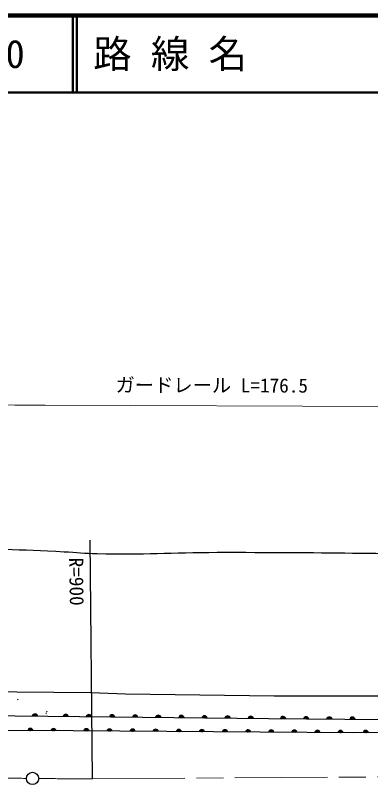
# Model space of a CAD drawing. Units: millimetres, scale not verified. Extents: x 40000 to 680000, y 20000 to 380000.
# Drawn here: x 170283 to 216399, y 280171 to 380000 of the extents above; entities that cross this region are included whole.
import ezdxf
from ezdxf.enums import TextEntityAlignment as Align

# ---------------------------------------------------------------- set-up
doc = ezdxf.new("R2010")
doc.units = ezdxf.units.MM
doc.header["$LTSCALE"] = 1000
doc.linetypes.add('CHAIN', pattern=[18.5, 12, -1.5, 3.5, -1.5])
for name, color, linetype, lineweight in [('M-BGD', 7, 'Continuous', 25), ('M-BMK', 2, 'CHAIN', 13), ('M-BMK-SRVR', 3, 'Continuous', 25), ('M-STR-HTXT', 7, 'Continuous', 13), ('M-TTL', 2, 'Continuous', 140), ('M-TTL-LINE', 7, 'Continuous', 50)]:
    doc.layers.add(name, color=color, linetype=linetype, lineweight=lineweight)
doc.layers.add('M-TTL-TXT', color=7, linetype='Continuous')
doc.styles.add('ＭＳ ゴシック', font='')
doc.styles.get('ＭＳ ゴシック').set_extended_font_data('MS Gothic')

msp = doc.modelspace()

# ---------------------------------------------------------------- linework, layer by layer
at = {"layer": 'M-BGD'}
for p, q in [((170555, 291174), (170626, 291245)), ((174327, 289637), (174398, 289708)), ((174247, 289416), (174318, 289486))]:
    msp.add_line(p, q, dxfattribs=at)
for points in [[(107251, 294209), (132064, 292538), (180070, 292114), (184557, 291945), (203861, 291691), (219525, 291691), (279892, 292284), (302667, 292876), (316553, 293130), (320786, 293130), (327221, 292707), (449818, 292707), (464184, 292619)], [(464045, 289580), (432844, 289616), (380775, 289536), (345443, 289563), (326652, 289554), (321270, 289984), (283786, 289437), (244776, 288818), (227913, 288513), (203157, 288728), (174516, 289024), (132152, 289428), (111002, 291025), (107109, 291312)], [(463422, 287423), (428108, 287482), (328257, 287733), (323091, 288029), (265326, 287087), (214198, 286890), (177790, 287132), (130681, 287365), (108078, 289069)]]:
    msp.add_lwpolyline(points, dxfattribs=at)
for centre, radius, start, end in [((172833, 288986), 354, 8.25152, 170.6567), ((172833, 288986), 283, 10.47556, 168.43266), ((172833, 288986), 212, 14.22189, 164.68634), ((172833, 288986), 142, 21.93362, 156.97461), ((172833, 288986), 100, 32.25128, 146.65694), ((176837, 288946), 354, 8.20527, 170.61045), ((176837, 288946), 283, 10.42931, 168.38641), ((176837, 288946), 212, 14.17564, 164.64009), ((176837, 288946), 142, 21.88737, 156.92836), ((176837, 288946), 100, 32.20503, 146.61069), ((179836, 288915), 354, 8.20527, 170.61045), ((179836, 288915), 283, 10.42931, 168.38641), ((179836, 288915), 212, 14.17564, 164.64009), ((179836, 288915), 142, 21.88737, 156.92836), ((179836, 288915), 100, 32.20503, 146.61069), ((182836, 288884), 354, 8.20527, 170.61045), ((182836, 288884), 283, 10.42931, 168.38641), ((182836, 288884), 212, 14.17564, 164.64009), ((182836, 288884), 142, 21.88737, 156.92836), ((182836, 288884), 100, 32.20503, 146.61069), ((185836, 288853), 354, 8.20527, 170.61045), ((185836, 288853), 283, 10.42931, 168.38641), ((185836, 288853), 212, 14.17564, 164.64009), ((185836, 288853), 142, 21.88737, 156.92836), ((185836, 288853), 100, 32.20503, 146.61069), ((188836, 288822), 354, 8.20527, 170.61045), ((188836, 288822), 283, 10.42931, 168.38641), ((188836, 288822), 212, 14.17564, 164.64009), ((188836, 288822), 142, 21.88737, 156.92836), ((188836, 288822), 100, 32.20503, 146.61069), ((191836, 288791), 354, 8.20527, 170.61045), ((191836, 288791), 283, 10.42931, 168.38641), ((191836, 288791), 212, 14.17564, 164.64009), ((191836, 288791), 142, 21.88737, 156.92836), ((191836, 288791), 100, 32.20503, 146.61069), ((194836, 288760), 354, 8.20527, 170.61045), ((194836, 288760), 283, 10.42931, 168.38641), ((194836, 288760), 212, 14.17564, 164.64009), ((194836, 288760), 142, 21.88737, 156.92836), ((194836, 288760), 100, 32.20503, 146.61069), ((197836, 288729), 354, 8.20527, 170.61045), ((197836, 288729), 283, 10.42931, 168.38641), ((197836, 288729), 212, 14.17564, 164.64009), ((197836, 288729), 142, 21.88737, 156.92836), ((197836, 288729), 100, 32.20503, 146.61069), ((200835, 288698), 354, 8.20527, 170.61045), ((200835, 288698), 283, 10.42931, 168.38641), ((200835, 288698), 212, 14.17564, 164.64009), ((200835, 288698), 142, 21.88737, 156.92836), ((200835, 288698), 100, 32.20503, 146.61069), ((205035, 288658), 354, 8.2992, 170.70438), ((205035, 288658), 283, 10.52324, 168.48034), ((205035, 288658), 212, 14.26956, 164.73401), ((205035, 288658), 142, 21.98129, 157.02228), ((205035, 288658), 100, 32.29896, 146.70462), ((208035, 288632), 354, 8.2992, 170.70438), ((208035, 288632), 283, 10.52324, 168.48034), ((208035, 288632), 212, 14.26956, 164.73401), ((208035, 288632), 142, 21.98129, 157.02228), ((208035, 288632), 100, 32.29896, 146.70462), ((211035, 288606), 354, 8.2992, 170.70438), ((211035, 288606), 283, 10.52324, 168.48034), ((211035, 288606), 212, 14.26956, 164.73401), ((211035, 288606), 142, 21.98129, 157.02228), ((211035, 288606), 100, 32.29896, 146.70462), ((214035, 288580), 354, 8.2992, 170.70438), ((214035, 288580), 283, 10.52324, 168.48034), ((214035, 288580), 212, 14.26956, 164.73401), ((214035, 288580), 142, 21.98129, 157.02228), ((214035, 288580), 100, 32.29896, 146.70462), ((172235, 287105), 354, 8.51377, 170.91895), ((172235, 287105), 283, 10.73781, 168.69491), ((172235, 287105), 212, 14.48414, 164.94858), ((172235, 287105), 142, 22.19587, 157.23685), ((172235, 287105), 100, 32.51353, 146.91919), ((175235, 287090), 354, 8.51377, 170.91895), ((175235, 287090), 283, 10.73781, 168.69491), ((175235, 287090), 212, 14.48414, 164.94858), ((175235, 287090), 142, 22.19587, 157.23685), ((175235, 287090), 100, 32.51353, 146.91919), ((179494, 287066), 354, 8.41629, 170.82147), ((179494, 287066), 283, 10.64033, 168.59743), ((179494, 287066), 212, 14.38666, 164.8511), ((179494, 287066), 142, 22.09839, 157.13938), ((179494, 287066), 100, 32.41605, 146.82171), ((182494, 287046), 354, 8.41629, 170.82147), ((182494, 287046), 283, 10.64033, 168.59743), ((182494, 287046), 212, 14.38666, 164.8511), ((182494, 287046), 142, 22.09839, 157.13938), ((182494, 287046), 100, 32.41605, 146.82171), ((185494, 287026), 354, 8.41629, 170.82147), ((185494, 287026), 283, 10.64033, 168.59743), ((185494, 287026), 212, 14.38666, 164.8511), ((185494, 287026), 142, 22.09839, 157.13938), ((185494, 287026), 100, 32.41605, 146.82171), ((188494, 287006), 354, 8.41629, 170.82147), ((188494, 287006), 283, 10.64033, 168.59743), ((188494, 287006), 212, 14.38666, 164.8511), ((188494, 287006), 142, 22.09839, 157.13938), ((188494, 287006), 100, 32.41605, 146.82171), ((191494, 286987), 354, 8.41629, 170.82147), ((191494, 286987), 283, 10.64033, 168.59743), ((191494, 286987), 212, 14.38666, 164.8511), ((191494, 286987), 142, 22.09839, 157.13938), ((191494, 286987), 100, 32.41605, 146.82171), ((194494, 286967), 354, 8.41629, 170.82147), ((194494, 286967), 283, 10.64033, 168.59743), ((194494, 286967), 212, 14.38666, 164.8511), ((194494, 286967), 142, 22.09839, 157.13938), ((194494, 286967), 100, 32.41605, 146.82171), ((197494, 286947), 354, 8.41629, 170.82147), ((197494, 286947), 283, 10.64033, 168.59743), ((197494, 286947), 212, 14.38666, 164.8511), ((197494, 286947), 142, 22.09839, 157.13938), ((197494, 286947), 100, 32.41605, 146.82171), ((200494, 286927), 354, 8.41629, 170.82147), ((200494, 286927), 283, 10.64033, 168.59743), ((200494, 286927), 212, 14.38666, 164.8511), ((200494, 286927), 142, 22.09839, 157.13938), ((200494, 286927), 100, 32.41605, 146.82171), ((203494, 286907), 354, 8.41629, 170.82147), ((203494, 286907), 283, 10.64033, 168.59743), ((203494, 286907), 212, 14.38666, 164.8511), ((203494, 286907), 142, 22.09839, 157.13938), ((203494, 286907), 100, 32.41605, 146.82171), ((206494, 286887), 354, 8.41629, 170.82147), ((206494, 286887), 283, 10.64033, 168.59743), ((206494, 286887), 212, 14.38666, 164.8511), ((206494, 286887), 142, 22.09839, 157.13938), ((206494, 286887), 100, 32.41605, 146.82171), ((209494, 286867), 354, 8.41629, 170.82147), ((209494, 286867), 283, 10.64033, 168.59743), ((209494, 286867), 212, 14.38666, 164.8511), ((209494, 286867), 142, 22.09839, 157.13938), ((209494, 286867), 100, 32.41605, 146.82171), ((212494, 286847), 354, 8.41629, 170.82147), ((212494, 286847), 283, 10.64033, 168.59743), ((212494, 286847), 212, 14.38666, 164.8511), ((212494, 286847), 142, 22.09839, 157.13938), ((212494, 286847), 100, 32.41605, 146.82171), ((215763, 286842), 354, 9.01855, 171.42373), ((215763, 286842), 283, 11.24259, 169.19969), ((215763, 286842), 212, 14.98892, 165.45336), ((215763, 286842), 142, 22.70065, 157.74163), ((215763, 286842), 100, 33.01831, 147.42397)]:
    msp.add_arc(centre, radius, start, end, dxfattribs=at)
msp.add_open_spline([(108235, 314322), (114433, 313928), (115997, 313834), (120973, 313535), (130396, 312968), (135680, 312754), (145103, 312180), (151521, 311790), (155109, 311465), (161528, 311080), (167410, 310727), (170714, 310699), (176599, 310402), (178286, 310317), (179228, 310186), (180917, 310148), (187001, 310014), (190410, 310311), (196495, 310318), (210220, 310332), (217907, 310143), (231632, 310064), (238742, 310023), (242725, 310059), (249835, 309979), (255689, 309913), (258967, 309775), (264821, 309725), (273122, 309654), (277772, 309738), (286073, 309725), (296325, 309709), (302067, 309621), (312319, 309640), (318934, 309653), (322639, 309674), (329253, 309725), (342250, 309825), (349531, 309873), (362527, 310064), (379659, 310316), (389251, 310722), (406384, 310910), (415544, 311011), (420677, 310861), (429837, 310995), (435164, 311073), (438143, 311335), (443468, 311503), (445989, 311583), (447402, 311588), (449923, 311669), (454999, 311830), (456626, 311948), (462910, 312299)], degree=3, knots=[0, 0, 0, 0, 1, 1, 1, 2, 2, 2, 3, 3, 3, 4, 4, 4, 5, 5, 5, 6, 6, 6, 7, 7, 7, 8, 8, 8, 9, 9, 9, 10, 10, 10, 11, 11, 11, 12, 12, 12, 13, 13, 13, 14, 14, 14, 15, 15, 15, 16, 16, 16, 17, 17, 17, 18, 18, 18, 18], dxfattribs=at)
at = {"layer": 'M-BMK'}
msp.add_line((180282, 280922), (272318, 281518), dxfattribs=at)
for start, end in [(262.74969, 269.32058), (269.42691, 269.89051)]:
    msp.add_arc((181930, 1143129), 862209, start, end, dxfattribs=at)
at = {"layer": 'M-BMK-SRVR'}
msp.add_line((180282, 280922), (180006, 311906), dxfattribs=at)
msp.add_circle((172506, 280971), 800, dxfattribs=at)
at = {"layer": 'M-STR-HTXT'}
msp.add_line((174148, 329405), (281367, 329050), dxfattribs=at)
msp.add_arc((180993, 1454108), 1124724, 266.43204, 269.6513, dxfattribs=at)
at = {"layer": 'M-TTL'}
msp.add_line((680000, 380000), (40000, 380000), dxfattribs=at)
at = {"layer": 'M-TTL-LINE'}
for p, q in [((177750, 380000), (177750, 370000)), ((178250, 380000), (178250, 370000)), ((40000, 370000), (680000, 370000))]:
    msp.add_line(p, q, dxfattribs=at)

# ---------------------------------------------------------------- texts
at = {"layer": 'M-BMK-SRVR', "style": 'ＭＳ ゴシック'}
msp.add_text('R=900', height=1833, rotation=270.917, dxfattribs=at).set_placement((178176, 309628), align=Align.MIDDLE_LEFT)
at = {"layer": 'M-STR-HTXT', "style": 'ＭＳ ゴシック'}
msp.add_text('ガードレール L=176.5', height=1833, rotation=359.811, dxfattribs=at).set_placement((195776, 330533), align=Align.BOTTOM_CENTER)
at = {"layer": 'M-TTL-TXT', "style": 'ＭＳ ゴシック'}
for s, p in [('路 線 名', (180380, 375000)), ('36-0', (161521, 375000))]:
    msp.add_text(s, height=3666, dxfattribs=at).set_placement(p, align=Align.MIDDLE_LEFT)

doc.saveas('drawing.dxf')
